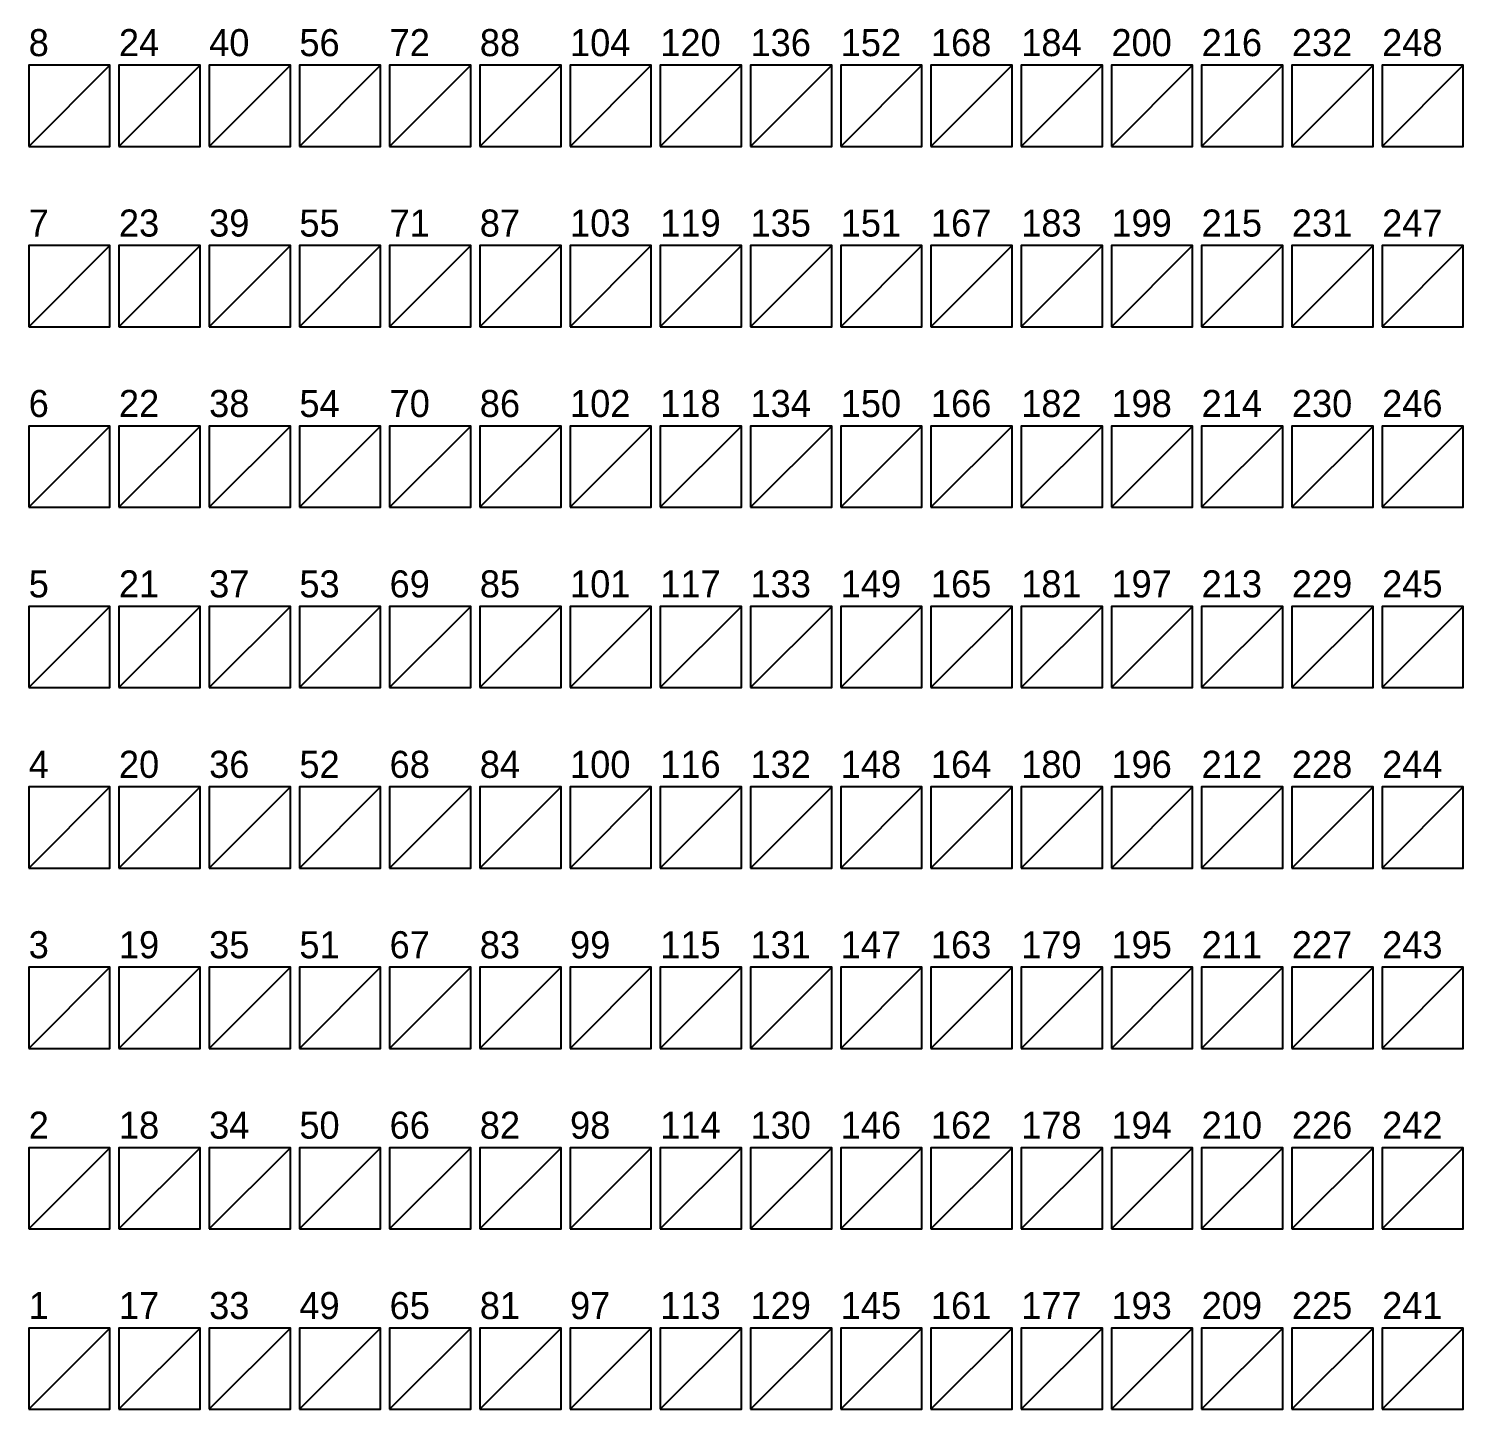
# Model space of a CAD drawing. Header units: metres. Extents: x 1 to 16.9, y 2 to 33.3.
# Drawn here: x 1 to 16.9, y 2 to 17.3 of the extents above; entities that cross this region are included whole.
import ezdxf

# ---------------------------------------------------------------- set-up
doc = ezdxf.new("R2010")
doc.units = ezdxf.units.M

msp = doc.modelspace()

# ---------------------------------------------------------------- texts
at = {"color": 255}
for s, p in [('8', (1, 17)), ('24', (2, 17)), ('40', (3, 17)), ('56', (4, 17)), ('72', (5, 17)), ('88', (6, 17)), ('104', (7, 17)), ('120', (8, 17)), ('136', (9, 17)), ('152', (10, 17)), ('168', (11, 17)), ('184', (12, 17)), ('200', (13, 17)), ('216', (14, 17)), ('232', (15, 17)), ('248', (16, 17)), ('7', (1, 15)), ('23', (2, 15)), ('39', (3, 15)), ('55', (4, 15)), ('71', (5, 15)), ('87', (6, 15)), ('103', (7, 15)), ('119', (8, 15)), ('135', (9, 15)), ('151', (10, 15)), ('167', (11, 15)), ('183', (12, 15)), ('199', (13, 15)), ('215', (14, 15)), ('231', (15, 15)), ('247', (16, 15)), ('6', (1, 13)), ('22', (2, 13)), ('38', (3, 13)), ('54', (4, 13)), ('70', (5, 13)), ('86', (6, 13)), ('102', (7, 13)), ('118', (8, 13)), ('134', (9, 13)), ('150', (10, 13)), ('166', (11, 13)), ('182', (12, 13)), ('198', (13, 13)), ('214', (14, 13)), ('230', (15, 13)), ('246', (16, 13)), ('5', (1, 11)), ('21', (2, 11)), ('37', (3, 11)), ('53', (4, 11)), ('69', (5, 11)), ('85', (6, 11)), ('101', (7, 11)), ('117', (8, 11)), ('133', (9, 11)), ('149', (10, 11)), ('165', (11, 11)), ('181', (12, 11)), ('197', (13, 11)), ('213', (14, 11)), ('229', (15, 11)), ('245', (16, 11)), ('4', (1, 9)), ('20', (2, 9)), ('36', (3, 9)), ('52', (4, 9)), ('68', (5, 9)), ('84', (6, 9)), ('100', (7, 9)), ('116', (8, 9)), ('132', (9, 9)), ('148', (10, 9)), ('164', (11, 9)), ('180', (12, 9)), ('196', (13, 9)), ('212', (14, 9)), ('228', (15, 9)), ('244', (16, 9)), ('3', (1, 7)), ('19', (2, 7)), ('35', (3, 7)), ('51', (4, 7)), ('67', (5, 7)), ('83', (6, 7)), ('99', (7, 7)), ('115', (8, 7)), ('131', (9, 7)), ('147', (10, 7)), ('163', (11, 7)), ('179', (12, 7)), ('195', (13, 7)), ('211', (14, 7)), ('227', (15, 7)), ('243', (16, 7)), ('2', (1, 5)), ('18', (2, 5)), ('34', (3, 5)), ('50', (4, 5)), ('66', (5, 5)), ('82', (6, 5)), ('98', (7, 5)), ('114', (8, 5)), ('130', (9, 5)), ('146', (10, 5)), ('162', (11, 5)), ('178', (12, 5)), ('194', (13, 5)), ('210', (14, 5)), ('226', (15, 5)), ('242', (16, 5)), ('1', (1, 3)), ('17', (2, 3)), ('33', (3, 3)), ('49', (4, 3)), ('65', (5, 3)), ('81', (6, 3)), ('97', (7, 3)), ('113', (8, 3)), ('129', (9, 3)), ('145', (10, 3)), ('161', (11, 3)), ('177', (12, 3)), ('193', (13, 3)), ('209', (14, 3)), ('225', (15, 3)), ('241', (16, 3))]:
    msp.add_text(s, height=0.3, dxfattribs=at).set_placement(p)

# ---------------------------------------------------------------- meshes
at = {"color": 8}
mesh = msp.add_polyface(dxfattribs=at)
corners = [(1, 16), (1.9, 16), (1.9, 16.9), (1, 16.9)]
mesh.append_faces([[corners[k] for k in face] for face in [(0, 1, 2), (0, 2, 3)]], dxfattribs={"color": 8})
at = {"color": 24}
mesh = msp.add_polyface(dxfattribs=at)
corners = [(2, 16), (2.9, 16), (2.9, 16.9), (2, 16.9)]
mesh.append_faces([[corners[k] for k in face] for face in [(0, 1, 2), (0, 2, 3)]], dxfattribs={"color": 24})
at = {"color": 40}
mesh = msp.add_polyface(dxfattribs=at)
corners = [(3, 16), (3.9, 16), (3.9, 16.9), (3, 16.9)]
mesh.append_faces([[corners[k] for k in face] for face in [(0, 1, 2), (0, 2, 3)]], dxfattribs={"color": 40})
at = {"color": 56}
mesh = msp.add_polyface(dxfattribs=at)
corners = [(4, 16), (4.9, 16), (4.9, 16.9), (4, 16.9)]
mesh.append_faces([[corners[k] for k in face] for face in [(0, 1, 2), (0, 2, 3)]], dxfattribs={"color": 56})
at = {"color": 72}
mesh = msp.add_polyface(dxfattribs=at)
corners = [(5, 16), (5.9, 16), (5.9, 16.9), (5, 16.9)]
mesh.append_faces([[corners[k] for k in face] for face in [(0, 1, 2), (0, 2, 3)]], dxfattribs={"color": 72})
at = {"color": 88}
mesh = msp.add_polyface(dxfattribs=at)
corners = [(6, 16), (6.9, 16), (6.9, 16.9), (6, 16.9)]
mesh.append_faces([[corners[k] for k in face] for face in [(0, 1, 2), (0, 2, 3)]], dxfattribs={"color": 88})
at = {"color": 104}
mesh = msp.add_polyface(dxfattribs=at)
corners = [(7, 16), (7.9, 16), (7.9, 16.9), (7, 16.9)]
mesh.append_faces([[corners[k] for k in face] for face in [(0, 1, 2), (0, 2, 3)]], dxfattribs={"color": 104})
at = {"color": 120}
mesh = msp.add_polyface(dxfattribs=at)
corners = [(8, 16), (8.9, 16), (8.9, 16.9), (8, 16.9)]
mesh.append_faces([[corners[k] for k in face] for face in [(0, 1, 2), (0, 2, 3)]], dxfattribs={"color": 120})
at = {"color": 136}
mesh = msp.add_polyface(dxfattribs=at)
corners = [(9, 16), (9.9, 16), (9.9, 16.9), (9, 16.9)]
mesh.append_faces([[corners[k] for k in face] for face in [(0, 1, 2), (0, 2, 3)]], dxfattribs={"color": 136})
at = {"color": 152}
mesh = msp.add_polyface(dxfattribs=at)
corners = [(10, 16), (10.9, 16), (10.9, 16.9), (10, 16.9)]
mesh.append_faces([[corners[k] for k in face] for face in [(0, 1, 2), (0, 2, 3)]], dxfattribs={"color": 152})
at = {"color": 168}
mesh = msp.add_polyface(dxfattribs=at)
corners = [(11, 16), (11.9, 16), (11.9, 16.9), (11, 16.9)]
mesh.append_faces([[corners[k] for k in face] for face in [(0, 1, 2), (0, 2, 3)]], dxfattribs={"color": 168})
at = {"color": 184}
mesh = msp.add_polyface(dxfattribs=at)
corners = [(12, 16), (12.9, 16), (12.9, 16.9), (12, 16.9)]
mesh.append_faces([[corners[k] for k in face] for face in [(0, 1, 2), (0, 2, 3)]], dxfattribs={"color": 184})
at = {"color": 200}
mesh = msp.add_polyface(dxfattribs=at)
corners = [(13, 16), (13.9, 16), (13.9, 16.9), (13, 16.9)]
mesh.append_faces([[corners[k] for k in face] for face in [(0, 1, 2), (0, 2, 3)]], dxfattribs={"color": 200})
at = {"color": 216}
mesh = msp.add_polyface(dxfattribs=at)
corners = [(14, 16), (14.9, 16), (14.9, 16.9), (14, 16.9)]
mesh.append_faces([[corners[k] for k in face] for face in [(0, 1, 2), (0, 2, 3)]], dxfattribs={"color": 216})
at = {"color": 232}
mesh = msp.add_polyface(dxfattribs=at)
corners = [(15, 16), (15.9, 16), (15.9, 16.9), (15, 16.9)]
mesh.append_faces([[corners[k] for k in face] for face in [(0, 1, 2), (0, 2, 3)]], dxfattribs={"color": 232})
at = {"color": 248}
mesh = msp.add_polyface(dxfattribs=at)
corners = [(16, 16), (16.9, 16), (16.9, 16.9), (16, 16.9)]
mesh.append_faces([[corners[k] for k in face] for face in [(0, 1, 2), (0, 2, 3)]], dxfattribs={"color": 248})
at = {"color": 7}
mesh = msp.add_polyface(dxfattribs=at)
corners = [(1, 14), (1.9, 14), (1.9, 14.9), (1, 14.9)]
mesh.append_faces([[corners[k] for k in face] for face in [(0, 1, 2), (0, 2, 3)]], dxfattribs={"color": 7})
at = {"color": 23}
mesh = msp.add_polyface(dxfattribs=at)
corners = [(2, 14), (2.9, 14), (2.9, 14.9), (2, 14.9)]
mesh.append_faces([[corners[k] for k in face] for face in [(0, 1, 2), (0, 2, 3)]], dxfattribs={"color": 23})
at = {"color": 39}
mesh = msp.add_polyface(dxfattribs=at)
corners = [(3, 14), (3.9, 14), (3.9, 14.9), (3, 14.9)]
mesh.append_faces([[corners[k] for k in face] for face in [(0, 1, 2), (0, 2, 3)]], dxfattribs={"color": 39})
at = {"color": 55}
mesh = msp.add_polyface(dxfattribs=at)
corners = [(4, 14), (4.9, 14), (4.9, 14.9), (4, 14.9)]
mesh.append_faces([[corners[k] for k in face] for face in [(0, 1, 2), (0, 2, 3)]], dxfattribs={"color": 55})
at = {"color": 71}
mesh = msp.add_polyface(dxfattribs=at)
corners = [(5, 14), (5.9, 14), (5.9, 14.9), (5, 14.9)]
mesh.append_faces([[corners[k] for k in face] for face in [(0, 1, 2), (0, 2, 3)]], dxfattribs={"color": 71})
at = {"color": 87}
mesh = msp.add_polyface(dxfattribs=at)
corners = [(6, 14), (6.9, 14), (6.9, 14.9), (6, 14.9)]
mesh.append_faces([[corners[k] for k in face] for face in [(0, 1, 2), (0, 2, 3)]], dxfattribs={"color": 87})
at = {"color": 103}
mesh = msp.add_polyface(dxfattribs=at)
corners = [(7, 14), (7.9, 14), (7.9, 14.9), (7, 14.9)]
mesh.append_faces([[corners[k] for k in face] for face in [(0, 1, 2), (0, 2, 3)]], dxfattribs={"color": 103})
at = {"color": 119}
mesh = msp.add_polyface(dxfattribs=at)
corners = [(8, 14), (8.9, 14), (8.9, 14.9), (8, 14.9)]
mesh.append_faces([[corners[k] for k in face] for face in [(0, 1, 2), (0, 2, 3)]], dxfattribs={"color": 119})
at = {"color": 135}
mesh = msp.add_polyface(dxfattribs=at)
corners = [(9, 14), (9.9, 14), (9.9, 14.9), (9, 14.9)]
mesh.append_faces([[corners[k] for k in face] for face in [(0, 1, 2), (0, 2, 3)]], dxfattribs={"color": 135})
at = {"color": 151}
mesh = msp.add_polyface(dxfattribs=at)
corners = [(10, 14), (10.9, 14), (10.9, 14.9), (10, 14.9)]
mesh.append_faces([[corners[k] for k in face] for face in [(0, 1, 2), (0, 2, 3)]], dxfattribs={"color": 151})
at = {"color": 167}
mesh = msp.add_polyface(dxfattribs=at)
corners = [(11, 14), (11.9, 14), (11.9, 14.9), (11, 14.9)]
mesh.append_faces([[corners[k] for k in face] for face in [(0, 1, 2), (0, 2, 3)]], dxfattribs={"color": 167})
at = {"color": 183}
mesh = msp.add_polyface(dxfattribs=at)
corners = [(12, 14), (12.9, 14), (12.9, 14.9), (12, 14.9)]
mesh.append_faces([[corners[k] for k in face] for face in [(0, 1, 2), (0, 2, 3)]], dxfattribs={"color": 183})
at = {"color": 199}
mesh = msp.add_polyface(dxfattribs=at)
corners = [(13, 14), (13.9, 14), (13.9, 14.9), (13, 14.9)]
mesh.append_faces([[corners[k] for k in face] for face in [(0, 1, 2), (0, 2, 3)]], dxfattribs={"color": 199})
at = {"color": 215}
mesh = msp.add_polyface(dxfattribs=at)
corners = [(14, 14), (14.9, 14), (14.9, 14.9), (14, 14.9)]
mesh.append_faces([[corners[k] for k in face] for face in [(0, 1, 2), (0, 2, 3)]], dxfattribs={"color": 215})
at = {"color": 231}
mesh = msp.add_polyface(dxfattribs=at)
corners = [(15, 14), (15.9, 14), (15.9, 14.9), (15, 14.9)]
mesh.append_faces([[corners[k] for k in face] for face in [(0, 1, 2), (0, 2, 3)]], dxfattribs={"color": 231})
at = {"color": 247}
mesh = msp.add_polyface(dxfattribs=at)
corners = [(16, 14), (16.9, 14), (16.9, 14.9), (16, 14.9)]
mesh.append_faces([[corners[k] for k in face] for face in [(0, 1, 2), (0, 2, 3)]], dxfattribs={"color": 247})
at = {"color": 6}
mesh = msp.add_polyface(dxfattribs=at)
corners = [(1, 12), (1.9, 12), (1.9, 12.9), (1, 12.9)]
mesh.append_faces([[corners[k] for k in face] for face in [(0, 1, 2), (0, 2, 3)]], dxfattribs={"color": 6})
at = {"color": 22}
mesh = msp.add_polyface(dxfattribs=at)
corners = [(2, 12), (2.9, 12), (2.9, 12.9), (2, 12.9)]
mesh.append_faces([[corners[k] for k in face] for face in [(0, 1, 2), (0, 2, 3)]], dxfattribs={"color": 22})
at = {"color": 38}
mesh = msp.add_polyface(dxfattribs=at)
corners = [(3, 12), (3.9, 12), (3.9, 12.9), (3, 12.9)]
mesh.append_faces([[corners[k] for k in face] for face in [(0, 1, 2), (0, 2, 3)]], dxfattribs={"color": 38})
at = {"color": 54}
mesh = msp.add_polyface(dxfattribs=at)
corners = [(4, 12), (4.9, 12), (4.9, 12.9), (4, 12.9)]
mesh.append_faces([[corners[k] for k in face] for face in [(0, 1, 2), (0, 2, 3)]], dxfattribs={"color": 54})
at = {"color": 70}
mesh = msp.add_polyface(dxfattribs=at)
corners = [(5, 12), (5.9, 12), (5.9, 12.9), (5, 12.9)]
mesh.append_faces([[corners[k] for k in face] for face in [(0, 1, 2), (0, 2, 3)]], dxfattribs={"color": 70})
at = {"color": 86}
mesh = msp.add_polyface(dxfattribs=at)
corners = [(6, 12), (6.9, 12), (6.9, 12.9), (6, 12.9)]
mesh.append_faces([[corners[k] for k in face] for face in [(0, 1, 2), (0, 2, 3)]], dxfattribs={"color": 86})
at = {"color": 102}
mesh = msp.add_polyface(dxfattribs=at)
corners = [(7, 12), (7.9, 12), (7.9, 12.9), (7, 12.9)]
mesh.append_faces([[corners[k] for k in face] for face in [(0, 1, 2), (0, 2, 3)]], dxfattribs={"color": 102})
at = {"color": 118}
mesh = msp.add_polyface(dxfattribs=at)
corners = [(8, 12), (8.9, 12), (8.9, 12.9), (8, 12.9)]
mesh.append_faces([[corners[k] for k in face] for face in [(0, 1, 2), (0, 2, 3)]], dxfattribs={"color": 118})
at = {"color": 134}
mesh = msp.add_polyface(dxfattribs=at)
corners = [(9, 12), (9.9, 12), (9.9, 12.9), (9, 12.9)]
mesh.append_faces([[corners[k] for k in face] for face in [(0, 1, 2), (0, 2, 3)]], dxfattribs={"color": 134})
at = {"color": 150}
mesh = msp.add_polyface(dxfattribs=at)
corners = [(10, 12), (10.9, 12), (10.9, 12.9), (10, 12.9)]
mesh.append_faces([[corners[k] for k in face] for face in [(0, 1, 2), (0, 2, 3)]], dxfattribs={"color": 150})
at = {"color": 166}
mesh = msp.add_polyface(dxfattribs=at)
corners = [(11, 12), (11.9, 12), (11.9, 12.9), (11, 12.9)]
mesh.append_faces([[corners[k] for k in face] for face in [(0, 1, 2), (0, 2, 3)]], dxfattribs={"color": 166})
at = {"color": 182}
mesh = msp.add_polyface(dxfattribs=at)
corners = [(12, 12), (12.9, 12), (12.9, 12.9), (12, 12.9)]
mesh.append_faces([[corners[k] for k in face] for face in [(0, 1, 2), (0, 2, 3)]], dxfattribs={"color": 182})
at = {"color": 198}
mesh = msp.add_polyface(dxfattribs=at)
corners = [(13, 12), (13.9, 12), (13.9, 12.9), (13, 12.9)]
mesh.append_faces([[corners[k] for k in face] for face in [(0, 1, 2), (0, 2, 3)]], dxfattribs={"color": 198})
at = {"color": 214}
mesh = msp.add_polyface(dxfattribs=at)
corners = [(14, 12), (14.9, 12), (14.9, 12.9), (14, 12.9)]
mesh.append_faces([[corners[k] for k in face] for face in [(0, 1, 2), (0, 2, 3)]], dxfattribs={"color": 214})
at = {"color": 230}
mesh = msp.add_polyface(dxfattribs=at)
corners = [(15, 12), (15.9, 12), (15.9, 12.9), (15, 12.9)]
mesh.append_faces([[corners[k] for k in face] for face in [(0, 1, 2), (0, 2, 3)]], dxfattribs={"color": 230})
at = {"color": 246}
mesh = msp.add_polyface(dxfattribs=at)
corners = [(16, 12), (16.9, 12), (16.9, 12.9), (16, 12.9)]
mesh.append_faces([[corners[k] for k in face] for face in [(0, 1, 2), (0, 2, 3)]], dxfattribs={"color": 246})
at = {"color": 5}
mesh = msp.add_polyface(dxfattribs=at)
corners = [(1, 10), (1.9, 10), (1.9, 10.9), (1, 10.9)]
mesh.append_faces([[corners[k] for k in face] for face in [(0, 1, 2), (0, 2, 3)]], dxfattribs={"color": 5})
at = {"color": 21}
mesh = msp.add_polyface(dxfattribs=at)
corners = [(2, 10), (2.9, 10), (2.9, 10.9), (2, 10.9)]
mesh.append_faces([[corners[k] for k in face] for face in [(0, 1, 2), (0, 2, 3)]], dxfattribs={"color": 21})
at = {"color": 37}
mesh = msp.add_polyface(dxfattribs=at)
corners = [(3, 10), (3.9, 10), (3.9, 10.9), (3, 10.9)]
mesh.append_faces([[corners[k] for k in face] for face in [(0, 1, 2), (0, 2, 3)]], dxfattribs={"color": 37})
at = {"color": 53}
mesh = msp.add_polyface(dxfattribs=at)
corners = [(4, 10), (4.9, 10), (4.9, 10.9), (4, 10.9)]
mesh.append_faces([[corners[k] for k in face] for face in [(0, 1, 2), (0, 2, 3)]], dxfattribs={"color": 53})
at = {"color": 69}
mesh = msp.add_polyface(dxfattribs=at)
corners = [(5, 10), (5.9, 10), (5.9, 10.9), (5, 10.9)]
mesh.append_faces([[corners[k] for k in face] for face in [(0, 1, 2), (0, 2, 3)]], dxfattribs={"color": 69})
at = {"color": 85}
mesh = msp.add_polyface(dxfattribs=at)
corners = [(6, 10), (6.9, 10), (6.9, 10.9), (6, 10.9)]
mesh.append_faces([[corners[k] for k in face] for face in [(0, 1, 2), (0, 2, 3)]], dxfattribs={"color": 85})
at = {"color": 101}
mesh = msp.add_polyface(dxfattribs=at)
corners = [(7, 10), (7.9, 10), (7.9, 10.9), (7, 10.9)]
mesh.append_faces([[corners[k] for k in face] for face in [(0, 1, 2), (0, 2, 3)]], dxfattribs={"color": 101})
at = {"color": 117}
mesh = msp.add_polyface(dxfattribs=at)
corners = [(8, 10), (8.9, 10), (8.9, 10.9), (8, 10.9)]
mesh.append_faces([[corners[k] for k in face] for face in [(0, 1, 2), (0, 2, 3)]], dxfattribs={"color": 117})
at = {"color": 133}
mesh = msp.add_polyface(dxfattribs=at)
corners = [(9, 10), (9.9, 10), (9.9, 10.9), (9, 10.9)]
mesh.append_faces([[corners[k] for k in face] for face in [(0, 1, 2), (0, 2, 3)]], dxfattribs={"color": 133})
at = {"color": 149}
mesh = msp.add_polyface(dxfattribs=at)
corners = [(10, 10), (10.9, 10), (10.9, 10.9), (10, 10.9)]
mesh.append_faces([[corners[k] for k in face] for face in [(0, 1, 2), (0, 2, 3)]], dxfattribs={"color": 149})
at = {"color": 165}
mesh = msp.add_polyface(dxfattribs=at)
corners = [(11, 10), (11.9, 10), (11.9, 10.9), (11, 10.9)]
mesh.append_faces([[corners[k] for k in face] for face in [(0, 1, 2), (0, 2, 3)]], dxfattribs={"color": 165})
at = {"color": 181}
mesh = msp.add_polyface(dxfattribs=at)
corners = [(12, 10), (12.9, 10), (12.9, 10.9), (12, 10.9)]
mesh.append_faces([[corners[k] for k in face] for face in [(0, 1, 2), (0, 2, 3)]], dxfattribs={"color": 181})
at = {"color": 197}
mesh = msp.add_polyface(dxfattribs=at)
corners = [(13, 10), (13.9, 10), (13.9, 10.9), (13, 10.9)]
mesh.append_faces([[corners[k] for k in face] for face in [(0, 1, 2), (0, 2, 3)]], dxfattribs={"color": 197})
at = {"color": 213}
mesh = msp.add_polyface(dxfattribs=at)
corners = [(14, 10), (14.9, 10), (14.9, 10.9), (14, 10.9)]
mesh.append_faces([[corners[k] for k in face] for face in [(0, 1, 2), (0, 2, 3)]], dxfattribs={"color": 213})
at = {"color": 229}
mesh = msp.add_polyface(dxfattribs=at)
corners = [(15, 10), (15.9, 10), (15.9, 10.9), (15, 10.9)]
mesh.append_faces([[corners[k] for k in face] for face in [(0, 1, 2), (0, 2, 3)]], dxfattribs={"color": 229})
at = {"color": 245}
mesh = msp.add_polyface(dxfattribs=at)
corners = [(16, 10), (16.9, 10), (16.9, 10.9), (16, 10.9)]
mesh.append_faces([[corners[k] for k in face] for face in [(0, 1, 2), (0, 2, 3)]], dxfattribs={"color": 245})
at = {"color": 4}
mesh = msp.add_polyface(dxfattribs=at)
corners = [(1, 8), (1.9, 8), (1.9, 8.9), (1, 8.9)]
mesh.append_faces([[corners[k] for k in face] for face in [(0, 1, 2), (0, 2, 3)]], dxfattribs={"color": 4})
at = {"color": 20}
mesh = msp.add_polyface(dxfattribs=at)
corners = [(2, 8), (2.9, 8), (2.9, 8.9), (2, 8.9)]
mesh.append_faces([[corners[k] for k in face] for face in [(0, 1, 2), (0, 2, 3)]], dxfattribs={"color": 20})
at = {"color": 36}
mesh = msp.add_polyface(dxfattribs=at)
corners = [(3, 8), (3.9, 8), (3.9, 8.9), (3, 8.9)]
mesh.append_faces([[corners[k] for k in face] for face in [(0, 1, 2), (0, 2, 3)]], dxfattribs={"color": 36})
at = {"color": 52}
mesh = msp.add_polyface(dxfattribs=at)
corners = [(4, 8), (4.9, 8), (4.9, 8.9), (4, 8.9)]
mesh.append_faces([[corners[k] for k in face] for face in [(0, 1, 2), (0, 2, 3)]], dxfattribs={"color": 52})
at = {"color": 68}
mesh = msp.add_polyface(dxfattribs=at)
corners = [(5, 8), (5.9, 8), (5.9, 8.9), (5, 8.9)]
mesh.append_faces([[corners[k] for k in face] for face in [(0, 1, 2), (0, 2, 3)]], dxfattribs={"color": 68})
at = {"color": 84}
mesh = msp.add_polyface(dxfattribs=at)
corners = [(6, 8), (6.9, 8), (6.9, 8.9), (6, 8.9)]
mesh.append_faces([[corners[k] for k in face] for face in [(0, 1, 2), (0, 2, 3)]], dxfattribs={"color": 84})
at = {"color": 100}
mesh = msp.add_polyface(dxfattribs=at)
corners = [(7, 8), (7.9, 8), (7.9, 8.9), (7, 8.9)]
mesh.append_faces([[corners[k] for k in face] for face in [(0, 1, 2), (0, 2, 3)]], dxfattribs={"color": 100})
at = {"color": 116}
mesh = msp.add_polyface(dxfattribs=at)
corners = [(8, 8), (8.9, 8), (8.9, 8.9), (8, 8.9)]
mesh.append_faces([[corners[k] for k in face] for face in [(0, 1, 2), (0, 2, 3)]], dxfattribs={"color": 116})
at = {"color": 132}
mesh = msp.add_polyface(dxfattribs=at)
corners = [(9, 8), (9.9, 8), (9.9, 8.9), (9, 8.9)]
mesh.append_faces([[corners[k] for k in face] for face in [(0, 1, 2), (0, 2, 3)]], dxfattribs={"color": 132})
at = {"color": 148}
mesh = msp.add_polyface(dxfattribs=at)
corners = [(10, 8), (10.9, 8), (10.9, 8.9), (10, 8.9)]
mesh.append_faces([[corners[k] for k in face] for face in [(0, 1, 2), (0, 2, 3)]], dxfattribs={"color": 148})
at = {"color": 164}
mesh = msp.add_polyface(dxfattribs=at)
corners = [(11, 8), (11.9, 8), (11.9, 8.9), (11, 8.9)]
mesh.append_faces([[corners[k] for k in face] for face in [(0, 1, 2), (0, 2, 3)]], dxfattribs={"color": 164})
at = {"color": 180}
mesh = msp.add_polyface(dxfattribs=at)
corners = [(12, 8), (12.9, 8), (12.9, 8.9), (12, 8.9)]
mesh.append_faces([[corners[k] for k in face] for face in [(0, 1, 2), (0, 2, 3)]], dxfattribs={"color": 180})
at = {"color": 196}
mesh = msp.add_polyface(dxfattribs=at)
corners = [(13, 8), (13.9, 8), (13.9, 8.9), (13, 8.9)]
mesh.append_faces([[corners[k] for k in face] for face in [(0, 1, 2), (0, 2, 3)]], dxfattribs={"color": 196})
at = {"color": 212}
mesh = msp.add_polyface(dxfattribs=at)
corners = [(14, 8), (14.9, 8), (14.9, 8.9), (14, 8.9)]
mesh.append_faces([[corners[k] for k in face] for face in [(0, 1, 2), (0, 2, 3)]], dxfattribs={"color": 212})
at = {"color": 228}
mesh = msp.add_polyface(dxfattribs=at)
corners = [(15, 8), (15.9, 8), (15.9, 8.9), (15, 8.9)]
mesh.append_faces([[corners[k] for k in face] for face in [(0, 1, 2), (0, 2, 3)]], dxfattribs={"color": 228})
at = {"color": 244}
mesh = msp.add_polyface(dxfattribs=at)
corners = [(16, 8), (16.9, 8), (16.9, 8.9), (16, 8.9)]
mesh.append_faces([[corners[k] for k in face] for face in [(0, 1, 2), (0, 2, 3)]], dxfattribs={"color": 244})
at = {"color": 3}
mesh = msp.add_polyface(dxfattribs=at)
corners = [(1, 6), (1.9, 6), (1.9, 6.9), (1, 6.9)]
mesh.append_faces([[corners[k] for k in face] for face in [(0, 1, 2), (0, 2, 3)]], dxfattribs={"color": 3})
at = {"color": 19}
mesh = msp.add_polyface(dxfattribs=at)
corners = [(2, 6), (2.9, 6), (2.9, 6.9), (2, 6.9)]
mesh.append_faces([[corners[k] for k in face] for face in [(0, 1, 2), (0, 2, 3)]], dxfattribs={"color": 19})
at = {"color": 35}
mesh = msp.add_polyface(dxfattribs=at)
corners = [(3, 6), (3.9, 6), (3.9, 6.9), (3, 6.9)]
mesh.append_faces([[corners[k] for k in face] for face in [(0, 1, 2), (0, 2, 3)]], dxfattribs={"color": 35})
at = {"color": 51}
mesh = msp.add_polyface(dxfattribs=at)
corners = [(4, 6), (4.9, 6), (4.9, 6.9), (4, 6.9)]
mesh.append_faces([[corners[k] for k in face] for face in [(0, 1, 2), (0, 2, 3)]], dxfattribs={"color": 51})
at = {"color": 67}
mesh = msp.add_polyface(dxfattribs=at)
corners = [(5, 6), (5.9, 6), (5.9, 6.9), (5, 6.9)]
mesh.append_faces([[corners[k] for k in face] for face in [(0, 1, 2), (0, 2, 3)]], dxfattribs={"color": 67})
at = {"color": 83}
mesh = msp.add_polyface(dxfattribs=at)
corners = [(6, 6), (6.9, 6), (6.9, 6.9), (6, 6.9)]
mesh.append_faces([[corners[k] for k in face] for face in [(0, 1, 2), (0, 2, 3)]], dxfattribs={"color": 83})
at = {"color": 99}
mesh = msp.add_polyface(dxfattribs=at)
corners = [(7, 6), (7.9, 6), (7.9, 6.9), (7, 6.9)]
mesh.append_faces([[corners[k] for k in face] for face in [(0, 1, 2), (0, 2, 3)]], dxfattribs={"color": 99})
at = {"color": 115}
mesh = msp.add_polyface(dxfattribs=at)
corners = [(8, 6), (8.9, 6), (8.9, 6.9), (8, 6.9)]
mesh.append_faces([[corners[k] for k in face] for face in [(0, 1, 2), (0, 2, 3)]], dxfattribs={"color": 115})
at = {"color": 131}
mesh = msp.add_polyface(dxfattribs=at)
corners = [(9, 6), (9.9, 6), (9.9, 6.9), (9, 6.9)]
mesh.append_faces([[corners[k] for k in face] for face in [(0, 1, 2), (0, 2, 3)]], dxfattribs={"color": 131})
at = {"color": 147}
mesh = msp.add_polyface(dxfattribs=at)
corners = [(10, 6), (10.9, 6), (10.9, 6.9), (10, 6.9)]
mesh.append_faces([[corners[k] for k in face] for face in [(0, 1, 2), (0, 2, 3)]], dxfattribs={"color": 147})
at = {"color": 163}
mesh = msp.add_polyface(dxfattribs=at)
corners = [(11, 6), (11.9, 6), (11.9, 6.9), (11, 6.9)]
mesh.append_faces([[corners[k] for k in face] for face in [(0, 1, 2), (0, 2, 3)]], dxfattribs={"color": 163})
at = {"color": 179}
mesh = msp.add_polyface(dxfattribs=at)
corners = [(12, 6), (12.9, 6), (12.9, 6.9), (12, 6.9)]
mesh.append_faces([[corners[k] for k in face] for face in [(0, 1, 2), (0, 2, 3)]], dxfattribs={"color": 179})
at = {"color": 195}
mesh = msp.add_polyface(dxfattribs=at)
corners = [(13, 6), (13.9, 6), (13.9, 6.9), (13, 6.9)]
mesh.append_faces([[corners[k] for k in face] for face in [(0, 1, 2), (0, 2, 3)]], dxfattribs={"color": 195})
at = {"color": 211}
mesh = msp.add_polyface(dxfattribs=at)
corners = [(14, 6), (14.9, 6), (14.9, 6.9), (14, 6.9)]
mesh.append_faces([[corners[k] for k in face] for face in [(0, 1, 2), (0, 2, 3)]], dxfattribs={"color": 211})
at = {"color": 227}
mesh = msp.add_polyface(dxfattribs=at)
corners = [(15, 6), (15.9, 6), (15.9, 6.9), (15, 6.9)]
mesh.append_faces([[corners[k] for k in face] for face in [(0, 1, 2), (0, 2, 3)]], dxfattribs={"color": 227})
at = {"color": 243}
mesh = msp.add_polyface(dxfattribs=at)
corners = [(16, 6), (16.9, 6), (16.9, 6.9), (16, 6.9)]
mesh.append_faces([[corners[k] for k in face] for face in [(0, 1, 2), (0, 2, 3)]], dxfattribs={"color": 243})
at = {"color": 2}
mesh = msp.add_polyface(dxfattribs=at)
corners = [(1, 4), (1.9, 4), (1.9, 4.9), (1, 4.9)]
mesh.append_faces([[corners[k] for k in face] for face in [(0, 1, 2), (0, 2, 3)]], dxfattribs={"color": 2})
at = {"color": 18}
mesh = msp.add_polyface(dxfattribs=at)
corners = [(2, 4), (2.9, 4), (2.9, 4.9), (2, 4.9)]
mesh.append_faces([[corners[k] for k in face] for face in [(0, 1, 2), (0, 2, 3)]], dxfattribs={"color": 18})
at = {"color": 34}
mesh = msp.add_polyface(dxfattribs=at)
corners = [(3, 4), (3.9, 4), (3.9, 4.9), (3, 4.9)]
mesh.append_faces([[corners[k] for k in face] for face in [(0, 1, 2), (0, 2, 3)]], dxfattribs={"color": 34})
at = {"color": 50}
mesh = msp.add_polyface(dxfattribs=at)
corners = [(4, 4), (4.9, 4), (4.9, 4.9), (4, 4.9)]
mesh.append_faces([[corners[k] for k in face] for face in [(0, 1, 2), (0, 2, 3)]], dxfattribs={"color": 50})
at = {"color": 66}
mesh = msp.add_polyface(dxfattribs=at)
corners = [(5, 4), (5.9, 4), (5.9, 4.9), (5, 4.9)]
mesh.append_faces([[corners[k] for k in face] for face in [(0, 1, 2), (0, 2, 3)]], dxfattribs={"color": 66})
at = {"color": 82}
mesh = msp.add_polyface(dxfattribs=at)
corners = [(6, 4), (6.9, 4), (6.9, 4.9), (6, 4.9)]
mesh.append_faces([[corners[k] for k in face] for face in [(0, 1, 2), (0, 2, 3)]], dxfattribs={"color": 82})
at = {"color": 98}
mesh = msp.add_polyface(dxfattribs=at)
corners = [(7, 4), (7.9, 4), (7.9, 4.9), (7, 4.9)]
mesh.append_faces([[corners[k] for k in face] for face in [(0, 1, 2), (0, 2, 3)]], dxfattribs={"color": 98})
at = {"color": 114}
mesh = msp.add_polyface(dxfattribs=at)
corners = [(8, 4), (8.9, 4), (8.9, 4.9), (8, 4.9)]
mesh.append_faces([[corners[k] for k in face] for face in [(0, 1, 2), (0, 2, 3)]], dxfattribs={"color": 114})
at = {"color": 130}
mesh = msp.add_polyface(dxfattribs=at)
corners = [(9, 4), (9.9, 4), (9.9, 4.9), (9, 4.9)]
mesh.append_faces([[corners[k] for k in face] for face in [(0, 1, 2), (0, 2, 3)]], dxfattribs={"color": 130})
at = {"color": 146}
mesh = msp.add_polyface(dxfattribs=at)
corners = [(10, 4), (10.9, 4), (10.9, 4.9), (10, 4.9)]
mesh.append_faces([[corners[k] for k in face] for face in [(0, 1, 2), (0, 2, 3)]], dxfattribs={"color": 146})
at = {"color": 162}
mesh = msp.add_polyface(dxfattribs=at)
corners = [(11, 4), (11.9, 4), (11.9, 4.9), (11, 4.9)]
mesh.append_faces([[corners[k] for k in face] for face in [(0, 1, 2), (0, 2, 3)]], dxfattribs={"color": 162})
at = {"color": 178}
mesh = msp.add_polyface(dxfattribs=at)
corners = [(12, 4), (12.9, 4), (12.9, 4.9), (12, 4.9)]
mesh.append_faces([[corners[k] for k in face] for face in [(0, 1, 2), (0, 2, 3)]], dxfattribs={"color": 178})
at = {"color": 194}
mesh = msp.add_polyface(dxfattribs=at)
corners = [(13, 4), (13.9, 4), (13.9, 4.9), (13, 4.9)]
mesh.append_faces([[corners[k] for k in face] for face in [(0, 1, 2), (0, 2, 3)]], dxfattribs={"color": 194})
at = {"color": 210}
mesh = msp.add_polyface(dxfattribs=at)
corners = [(14, 4), (14.9, 4), (14.9, 4.9), (14, 4.9)]
mesh.append_faces([[corners[k] for k in face] for face in [(0, 1, 2), (0, 2, 3)]], dxfattribs={"color": 210})
at = {"color": 226}
mesh = msp.add_polyface(dxfattribs=at)
corners = [(15, 4), (15.9, 4), (15.9, 4.9), (15, 4.9)]
mesh.append_faces([[corners[k] for k in face] for face in [(0, 1, 2), (0, 2, 3)]], dxfattribs={"color": 226})
at = {"color": 242}
mesh = msp.add_polyface(dxfattribs=at)
corners = [(16, 4), (16.9, 4), (16.9, 4.9), (16, 4.9)]
mesh.append_faces([[corners[k] for k in face] for face in [(0, 1, 2), (0, 2, 3)]], dxfattribs={"color": 242})
at = {"color": 1}
mesh = msp.add_polyface(dxfattribs=at)
corners = [(1, 2), (1.9, 2), (1.9, 2.9), (1, 2.9)]
mesh.append_faces([[corners[k] for k in face] for face in [(0, 1, 2), (0, 2, 3)]], dxfattribs={"color": 1})
at = {"color": 17}
mesh = msp.add_polyface(dxfattribs=at)
corners = [(2, 2), (2.9, 2), (2.9, 2.9), (2, 2.9)]
mesh.append_faces([[corners[k] for k in face] for face in [(0, 1, 2), (0, 2, 3)]], dxfattribs={"color": 17})
at = {"color": 33}
mesh = msp.add_polyface(dxfattribs=at)
corners = [(3, 2), (3.9, 2), (3.9, 2.9), (3, 2.9)]
mesh.append_faces([[corners[k] for k in face] for face in [(0, 1, 2), (0, 2, 3)]], dxfattribs={"color": 33})
at = {"color": 49}
mesh = msp.add_polyface(dxfattribs=at)
corners = [(4, 2), (4.9, 2), (4.9, 2.9), (4, 2.9)]
mesh.append_faces([[corners[k] for k in face] for face in [(0, 1, 2), (0, 2, 3)]], dxfattribs={"color": 49})
at = {"color": 65}
mesh = msp.add_polyface(dxfattribs=at)
corners = [(5, 2), (5.9, 2), (5.9, 2.9), (5, 2.9)]
mesh.append_faces([[corners[k] for k in face] for face in [(0, 1, 2), (0, 2, 3)]], dxfattribs={"color": 65})
at = {"color": 81}
mesh = msp.add_polyface(dxfattribs=at)
corners = [(6, 2), (6.9, 2), (6.9, 2.9), (6, 2.9)]
mesh.append_faces([[corners[k] for k in face] for face in [(0, 1, 2), (0, 2, 3)]], dxfattribs={"color": 81})
at = {"color": 97}
mesh = msp.add_polyface(dxfattribs=at)
corners = [(7, 2), (7.9, 2), (7.9, 2.9), (7, 2.9)]
mesh.append_faces([[corners[k] for k in face] for face in [(0, 1, 2), (0, 2, 3)]], dxfattribs={"color": 97})
at = {"color": 113}
mesh = msp.add_polyface(dxfattribs=at)
corners = [(8, 2), (8.9, 2), (8.9, 2.9), (8, 2.9)]
mesh.append_faces([[corners[k] for k in face] for face in [(0, 1, 2), (0, 2, 3)]], dxfattribs={"color": 113})
at = {"color": 129}
mesh = msp.add_polyface(dxfattribs=at)
corners = [(9, 2), (9.9, 2), (9.9, 2.9), (9, 2.9)]
mesh.append_faces([[corners[k] for k in face] for face in [(0, 1, 2), (0, 2, 3)]], dxfattribs={"color": 129})
at = {"color": 145}
mesh = msp.add_polyface(dxfattribs=at)
corners = [(10, 2), (10.9, 2), (10.9, 2.9), (10, 2.9)]
mesh.append_faces([[corners[k] for k in face] for face in [(0, 1, 2), (0, 2, 3)]], dxfattribs={"color": 145})
at = {"color": 161}
mesh = msp.add_polyface(dxfattribs=at)
corners = [(11, 2), (11.9, 2), (11.9, 2.9), (11, 2.9)]
mesh.append_faces([[corners[k] for k in face] for face in [(0, 1, 2), (0, 2, 3)]], dxfattribs={"color": 161})
at = {"color": 177}
mesh = msp.add_polyface(dxfattribs=at)
corners = [(12, 2), (12.9, 2), (12.9, 2.9), (12, 2.9)]
mesh.append_faces([[corners[k] for k in face] for face in [(0, 1, 2), (0, 2, 3)]], dxfattribs={"color": 177})
at = {"color": 193}
mesh = msp.add_polyface(dxfattribs=at)
corners = [(13, 2), (13.9, 2), (13.9, 2.9), (13, 2.9)]
mesh.append_faces([[corners[k] for k in face] for face in [(0, 1, 2), (0, 2, 3)]], dxfattribs={"color": 193})
at = {"color": 209}
mesh = msp.add_polyface(dxfattribs=at)
corners = [(14, 2), (14.9, 2), (14.9, 2.9), (14, 2.9)]
mesh.append_faces([[corners[k] for k in face] for face in [(0, 1, 2), (0, 2, 3)]], dxfattribs={"color": 209})
at = {"color": 225}
mesh = msp.add_polyface(dxfattribs=at)
corners = [(15, 2), (15.9, 2), (15.9, 2.9), (15, 2.9)]
mesh.append_faces([[corners[k] for k in face] for face in [(0, 1, 2), (0, 2, 3)]], dxfattribs={"color": 225})
at = {"color": 241}
mesh = msp.add_polyface(dxfattribs=at)
corners = [(16, 2), (16.9, 2), (16.9, 2.9), (16, 2.9)]
mesh.append_faces([[corners[k] for k in face] for face in [(0, 1, 2), (0, 2, 3)]], dxfattribs={"color": 241})

doc.saveas('drawing.dxf')
